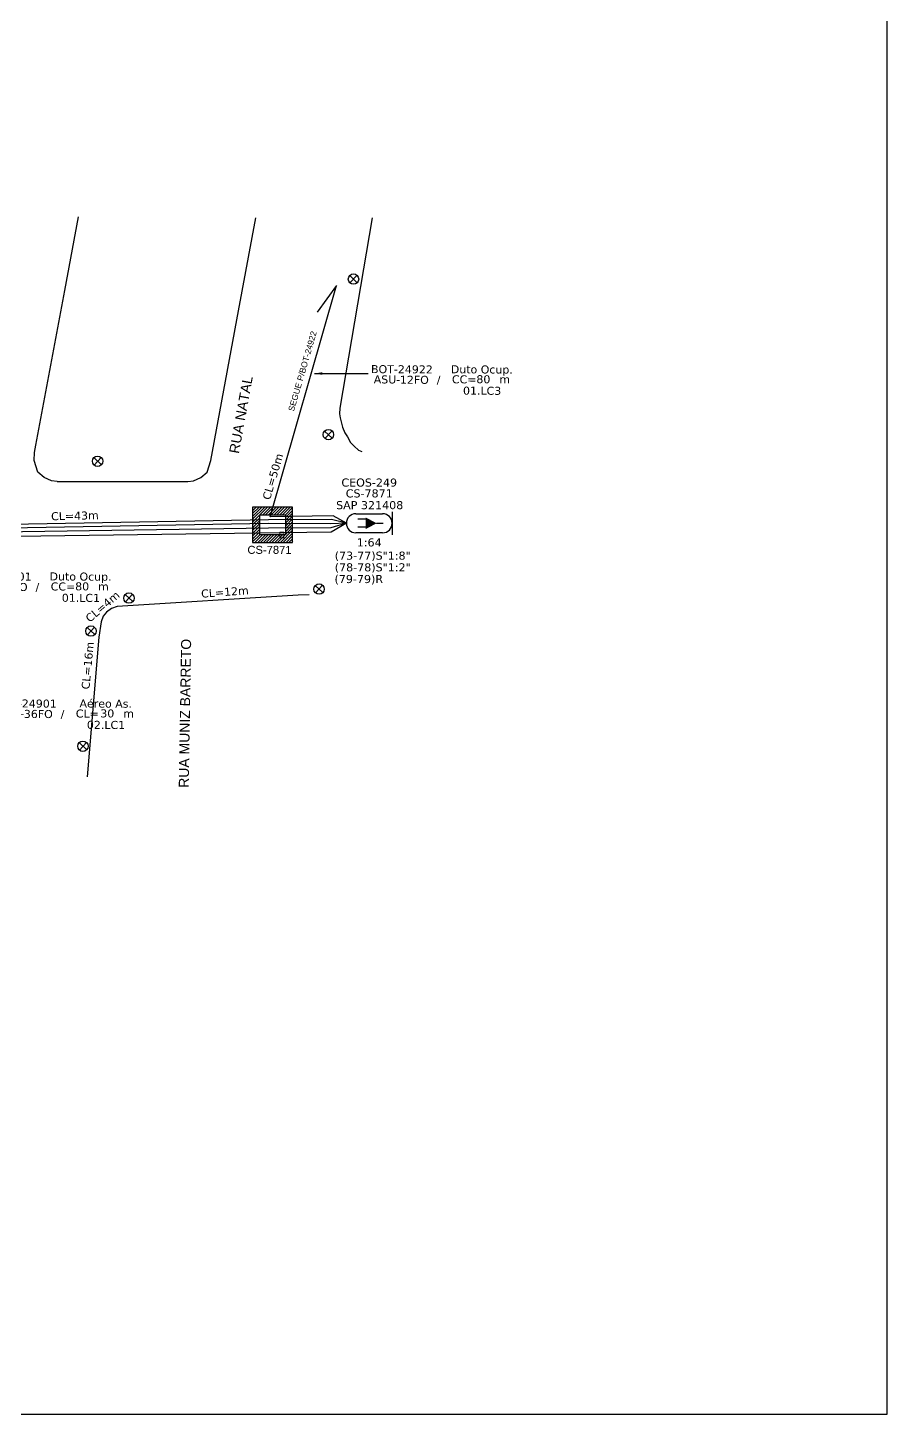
# Model space of a CAD drawing. Header units: metres. Extents: x -1286 to -445, y -500 to 94.
# Drawn here: x -659.8 to -445.1, y -499.8 to -153.3 of the extents above; entities that cross this region are included whole.
import ezdxf
from ezdxf.enums import TextEntityAlignment as Align

# ---------------------------------------------------------------- set-up
doc = ezdxf.new("R2010")
doc.units = ezdxf.units.M
for name, color, linetype in [('10.1-Caixas Subterrâneas', 5, 'Continuous'), ('20.4-CEOS', 1, 'Continuous'), ('CAP a instalar', 1, 'Continuous'), ('Comprimeto de lance', 255, 'Continuous'), ('label_cabos', 7, 'Continuous'), ('QUADRA', 7, 'Continuous')]:
    doc.layers.add(name, color=color, linetype=linetype)
doc.layers.add('Segmento Logradouro Texto', color=238, linetype='Continuous', lineweight=0)
doc.styles.add('ARIAL', font='arial.ttf')
doc.styles.add('DIGICADE', font='arial.ttf')
doc.styles.add('siredit', font='verdana.ttf')
doc.linetypes.add('FENCELINE1', pattern='A,0.25,-0.1,[133,ltypeshp.shx,S=0.1,R=0,X=-0.1,Y=0],-0.1,1', length=1.45)
doc.dimstyles.new('CC', dxfattribs={"dimtxt": 0.8, "dimasz": 2, "dimexe": 0.18, "dimexo": 0.0625, "dimgap": 0.09, "dimtad": 0, "dimdec": 0, "dimrnd": 1, "dimzin": 0, "dimdsep": 46, "dimtxsty": 'siredit', "dimblk": 'NONE', "dimcen": 0, "dimse1": 1, "dimse2": 1, "dimsd1": 1, "dimsd2": 1, "dimclrt": 7, "dimadec": 0, "dimazin": 0, "dimtfac": 1, "dimtdec": 0, "dimtofl": 0, "dimtmove": 0, "dimatfit": 3, "dimfxl": 0, "dimtolj": 1, "dimtzin": 0, "dimarcsym": 0})

# ---------------------------------------------------------------- blocks, each defined once
blk = doc.blocks.new('*X70')
at = {"color": 0, "linetype": 'Continuous'}
for p, q in [((-1.25, 0.34099), (-0.49099, 1.1)), ((-1.25, 0.517767), (-0.667767, 1.1)), ((-1.25, 0.694544), (-0.844544, 1.1)), ((-1.25, 0.87132), (-1.02132, 1.1)), ((-1.25, 1.048097), (-1.198097, 1.1)), ((-0.789214, 0.625), (-0.314214, 1.1)), ((-0.612437, 0.625), (-0.137437, 1.1)), ((-0.43566, 0.625), (0.03934, 1.1)), ((-0.258883, 0.625), (0.216117, 1.1)), ((-0.082107, 0.625), (0.392893, 1.1)), ((0.09467, 0.625), (0.56967, 1.1)), ((0.271447, 0.625), (0.746447, 1.1)), ((0.448223, 0.625), (0.923223, 1.1)), ((0.625, 0.625), (1.1, 1.1)), ((0.801777, 0.625), (1.25, 1.073223)), ((0.8035, 0.449947), (1.25, 0.896447)), ((-1.25, 0.164214), (-0.8035, 0.610714)), ((-1.25, -0.012563), (-0.8035, 0.433937)), ((-1.25, -0.18934), (-0.8035, 0.25716)), ((-1.25, -0.366117), (-0.8035, 0.080383)), ((0.8035, 0.27317), (1.25, 0.71967)), ((0.8035, 0.096393), (1.25, 0.542893)), ((0.8035, -0.080383), (1.25, 0.366117)), ((0.8035, -0.25716), (1.25, 0.18934)), ((0.8035, -0.433937), (1.25, 0.012563)), ((-1.25, -0.542893), (-0.8035, -0.096393)), ((-1.25, -0.71967), (-0.8035, -0.27317)), ((-1.25, -0.896447), (-0.8035, -0.449947)), ((-1.25, -1.073223), (-0.801777, -0.625)), ((-1.1, -1.1), (-0.625, -0.625)), ((-0.923223, -1.1), (-0.448223, -0.625)), ((-0.746447, -1.1), (-0.271447, -0.625)), ((-0.56967, -1.1), (-0.09467, -0.625)), ((-0.392893, -1.1), (0.082107, -0.625)), ((-0.216117, -1.1), (0.258883, -0.625)), ((-0.03934, -1.1), (0.43566, -0.625)), ((0.137437, -1.1), (0.612437, -0.625)), ((0.314214, -1.1), (0.789214, -0.625)), ((0.49099, -1.1), (1.25, -0.34099)), ((0.667767, -1.1), (1.25, -0.517767)), ((0.8035, -0.610714), (1.25, -0.164214)), ((0.844544, -1.1), (1.25, -0.694544)), ((1.02132, -1.1), (1.25, -0.87132)), ((1.198097, -1.1), (1.25, -1.048097))]:
    blk.add_line(p, q, dxfattribs=at)
blk = doc.blocks.new('MANHOLE_MQ')
at = {"color": 0, "linetype": 'Continuous'}
for p, q in [((0.00000623, 0.00000569), (-0.00000627, 0.00000569)), ((-0.00000627, 0.00000569), (-0.00000627, -0.00000531)), ((0.00000623, -0.00000531), (0.00000623, 0.00000569)), ((-0.00000404, 0.00000331), (0.00000399, 0.00000331)), ((-0.00000404, -0.00000294), (-0.00000404, 0.00000331)), ((0.00000399, 0.00000331), (0.00000399, -0.00000294)), ((0.00000399, -0.00000294), (-0.00000404, -0.00000294)), ((0.00000399, -0.00000294), (0.00000399, -0.00000294)), ((-0.00000627, -0.00000531), (0.00000623, -0.00000531))]:
    blk.add_line(p, q, dxfattribs=at)
at = {"color": 0, "linetype": 'Continuous', "xscale": 5e-06, "yscale": 5e-06, "zscale": 1e-05}
blk.add_blockref('*X70', (-0.00000002, 0.00000019), dxfattribs=at)
blk = doc.blocks.new('Inst CB AS CFOA-SM-AS-80-TS-36')
at = {"layer": 'label_cabos', "color": 0, "style": 'siredit'}
for tag, flags, p in [('ID_ATIVIDADE', 3, (1.31, 2.67)), ('FATOR', 1, (11.56, 2.55))]:
    blk.add_attdef(tag, text='', height=1, rotation=359.69, dxfattribs=dict(at, flags=flags)).set_placement(p, align=Align.MIDDLE_CENTER)
for tag, p in [('DESTINO_CABO', (3.13, 1.26)), ('TIPO_CABO', (13.11, 1.24)), ('TIPO_CABO', (1.76, 0)), ('CABO', (4.69, -0.05)), ('/', (7.71, -0.05)), ('LANCE', (10.81, 0)), ('UND', (15.96, 0)), ('FID', (13.15, -1.41))]:
    blk.add_attdef(tag, text='', height=1, rotation=359.69, dxfattribs=at).set_placement(p, align=Align.MIDDLE_CENTER)
blk.add_attdef('QTDE', (12.43, -0.47), '', height=1, rotation=359.69, dxfattribs=at)
blk = doc.blocks.new('Inst CB DT OCUP CFOA-SM-ASU-120-S-12')
at = {"layer": 'label_cabos', "color": 0, "style": 'siredit'}
for tag, flags, p in [('ID_ATIVIDADE', 3, (1.31, 2.67)), ('FATOR', 1, (11.56, 2.55))]:
    blk.add_attdef(tag, text='', height=1, rotation=359.69, dxfattribs=dict(at, flags=flags)).set_placement(p, align=Align.MIDDLE_CENTER)
for tag, p in [('DESTINO_CABO', (3.13, 1.26)), ('TIPO_CABO', (13.11, 1.24)), ('TIPO_CABO', (1.26, 0)), ('CABO', (4.69, -0.05)), ('/', (7.71, -0.05)), ('LANCE', (10.91, 0)), ('UND', (15.96, 0)), ('FID', (13.15, -1.41))]:
    blk.add_attdef(tag, text='', height=1, rotation=359.69, dxfattribs=at).set_placement(p, align=Align.MIDDLE_CENTER)
blk.add_attdef('QTDE', (12.43, -0.47), '', height=1, rotation=359.69, dxfattribs=at)
blk = doc.blocks.new('_None')
blk = doc.blocks.new('Inst CB DT OCUP CFOA-SM-AS-80-TS-36')
at = {"layer": 'label_cabos', "color": 0, "style": 'siredit'}
for tag, flags, p in [('ID_ATIVIDADE', 3, (1.31, 2.67)), ('FATOR', 1, (11.56, 2.55))]:
    blk.add_attdef(tag, text='', height=1, rotation=359.69, dxfattribs=dict(at, flags=flags)).set_placement(p, align=Align.MIDDLE_CENTER)
for tag, p in [('DESTINO_CABO', (3.13, 1.26)), ('TIPO_CABO', (13.11, 1.24)), ('TIPO_CABO', (1.76, 0)), ('CABO', (4.69, -0.05)), ('/', (7.71, -0.05)), ('LANCE', (10.91, 0)), ('UND', (15.96, 0)), ('FID', (13.15, -1.41))]:
    blk.add_attdef(tag, text='', height=1, rotation=359.69, dxfattribs=at).set_placement(p, align=Align.MIDDLE_CENTER)
blk.add_attdef('QTDE', (12.43, -0.47), '', height=1, rotation=359.69, dxfattribs=at)

msp = doc.modelspace()

# ---------------------------------------------------------------- linework, layer by layer
at = {"color": 1}
for p, q in [((-579.35, -215.21), (-577.45, -216.99)), ((-577.51, -215.15), (-579.29, -217.05)), ((-585.62, -254.08), (-583.71, -255.86)), ((-583.77, -254.02), (-585.56, -255.93)), ((-643.27, -260.72), (-641.37, -262.5)), ((-641.43, -260.66), (-643.21, -262.56)), ((-587.96, -292.66), (-586.06, -294.45)), ((-586.12, -292.6), (-587.9, -294.51)), ((-635.44, -294.93), (-633.54, -296.71)), ((-633.6, -294.87), (-635.38, -296.77)), ((-644.93, -303.16), (-643.03, -304.94)), ((-643.09, -303.1), (-644.87, -305)), ((-646.95, -331.95), (-645.05, -333.73)), ((-645.11, -331.89), (-646.89, -333.79))]:
    msp.add_line(p, q, dxfattribs=at)
msp.add_lwpolyline([(-1286.07, -499.81), (-445.07, -499.81), (-445.07, 94.19), (-1286.07, 94.19)], close=True)
for centre in [(-578.4, -216.1), (-584.67, -254.97), (-642.32, -261.61), (-634.49, -295.82), (-587.01, -293.56), (-643.98, -304.05), (-646, -332.84)]:
    msp.add_circle(centre, 1.3, dxfattribs=at)
at = {"layer": '20.4-CEOS', "color": 5}
for p, q in [((-577.81, -274.74), (-571.12, -274.74)), ((-571.12, -279.5), (-577.81, -279.5))]:
    msp.add_line(p, q, dxfattribs=at)
for points in [[(-575.26, -276.08), (-577.29, -276.08)], [(-572.62, -277.12), (-571.01, -277.12)], [(-568.74, -274.25), (-568.74, -279.99)], [(-575.26, -278.07), (-577.29, -278.07)]]:
    msp.add_lwpolyline(points, dxfattribs=at)
msp.add_lwpolyline([(-572.62, -277.12, 0, 2.94, 0), (-575.38, -277.12, 2.94, 2.94, 0)], format="xyseb", dxfattribs=at)
for centre, start, end in [((-577.81, -277.12), 90, 270), ((-571.12, -277.12), 270, 90)]:
    msp.add_arc(centre, 2.38, start, end, dxfattribs=at)
at = {"layer": 'CAP a instalar', "color": 7, "linetype": 'FENCELINE1', "ltscale": 8}
for points in [[(-580.19, -277.12), (-583.47, -275.25), (-599.26, -275.51), (-582.61, -217.7), (-587.44, -224.39)], [(-580.19, -277.12), (-583.89, -276.14), (-599.61, -276.29), (-705.72, -278.2), (-690.75, -272.67)], [(-580.19, -277.12), (-584.03, -277.28), (-599.63, -277.14), (-706.24, -279.11), (-909.93, -285.89), (-903.26, -283.93)], [(-580.19, -277.13), (-583.98, -279.34), (-704.95, -280.98), (-685.22, -294.55)]]:
    msp.add_lwpolyline(points, dxfattribs=at)
at = {"layer": 'CAP a instalar', "color": 5, "linetype": 'FENCELINE1', "ltscale": 8}
msp.add_lwpolyline([(-580.19, -277.12), (-584.03, -278.27), (-599.62, -278.33), (-705.85, -279.96), (-705.86, -281.68), (-688.08, -293.96)], dxfattribs=at)
at = {"layer": 'QUADRA', "color": 4}
for points in [[(-657.74, -257.6), (-650.49, -218.93), (-647.08, -200.5)], [(-614.05, -261.44), (-607.13, -224.02), (-602.83, -200.76)], [(-573.73, -200.76), (-581.8, -248.35)], [(-581.8, -248.35), (-581.86, -249.78)], [(-581.86, -249.78), (-581.74, -250.73), (-581.15, -253.12)], [(-581.15, -253.12), (-580.58, -254.55), (-579.92, -255.5), (-579.12, -256.93), (-578.2, -257.88)], [(-652.45, -266.69), (-653.82, -266.51), (-655.65, -265.64), (-657.23, -264.31), (-658.15, -261.44), (-658.06, -259.44), (-657.74, -257.6)], [(-578.2, -257.88), (-577.18, -258.84), (-576.35, -259.19)], [(-619.76, -266.69), (-618.38, -266.51), (-616.55, -265.64), (-614.98, -264.31), (-614.05, -261.44)], [(-652.45, -266.69), (-619.76, -266.69)], [(-589.5, -295.02), (-592.26, -295.08), (-637.41, -297.94), (-638.84, -298.42), (-640.1, -299.37)], [(-640.96, -300.32), (-641.41, -301.75), (-642, -305.57), (-644.96, -340.47)], [(-640.1, -299.37), (-640.96, -300.32)]]:
    msp.add_lwpolyline(points, dxfattribs=at)
at = {"layer": 'Segmento Logradouro Texto'}
msp.add_lwpolyline([(-596.79, -280.77), (-596.79, -279.34), (-595.78, -279.34), (-595.78, -280.77)], close=True, dxfattribs=at)

# ---------------------------------------------------------------- block references
at = {"layer": '10.1-Caixas Subterrâneas', "color": 30, "xscale": 799468.8857778955, "yscale": 799468.8857778955, "zscale": 799468.8857778955, "rotation": 180.0000000000631}
msp.add_blockref('MANHOLE_MQ', (-598.63, -277.34), dxfattribs=at)
at = {"layer": 'label_cabos', "color": 0, "lineweight": 0}
ref = msp.add_blockref('Inst CB DT OCUP CFOA-SM-ASU-120-S-12', (-572.57, -241.16), dxfattribs=dict(at, xscale=2, yscale=2, zscale=2))
ref.add_attrib('DESTINO_CABO', 'BOT-24922', dxfattribs={"color": 0, "height": 2, "rotation": 359.69, "style": 'siredit'}).set_placement((-566.31, -238.63), align=Align.MIDDLE_CENTER)
ref.add_attrib('CABO', '12FO', dxfattribs={"color": 0, "height": 2, "rotation": 359.69, "style": 'siredit'}).set_placement((-563.2, -241.26), align=Align.MIDDLE_CENTER)
ref.add_attrib('TIPO_CABO', 'Duto Ocup.', dxfattribs={"color": 0, "height": 2, "rotation": 359.69, "style": 'siredit'}).set_placement((-546.35, -238.67), align=Align.MIDDLE_CENTER)
ref.add_attrib('/', '/', dxfattribs={"color": 0, "height": 2, "rotation": 359.69, "style": 'siredit'}).set_placement((-557.14, -241.26), align=Align.MIDDLE_CENTER)
ref.add_attrib('TIPO_CABO', 'ASU-', dxfattribs={"color": 0, "height": 2, "rotation": 359.69, "style": 'siredit'}).set_placement((-570.04, -241.17), align=Align.MIDDLE_CENTER)
ref.add_attrib('FID', '01.LC3', dxfattribs={"color": 0, "height": 2, "rotation": 359.69, "style": 'siredit'}).set_placement((-546.27, -243.99), align=Align.MIDDLE_CENTER)
ref.add_attrib('LANCE', 'CC=', dxfattribs={"color": 0, "height": 2, "rotation": 359.69, "style": 'siredit'}).set_placement((-550.75, -241.15), align=Align.MIDDLE_CENTER)
ref.add_attrib('QTDE', '80', (-547.71, -242.11), dxfattribs={"color": 0, "height": 2, "rotation": 359.69, "style": 'siredit'})
ref.add_attrib('UND', 'm', dxfattribs={"color": 0, "height": 2, "rotation": 359.69, "style": 'siredit'}).set_placement((-540.64, -241.15), align=Align.MIDDLE_CENTER)
ref = msp.add_blockref('Inst CB DT OCUP CFOA-SM-AS-80-TS-36', (-672.79, -292.93), dxfattribs=dict(at, xscale=2, yscale=2, zscale=2))
ref.add_attrib('DESTINO_CABO', 'BOT-24901', dxfattribs={"color": 0, "height": 2, "rotation": 359.69, "style": 'siredit'}).set_placement((-666.53, -290.4), align=Align.MIDDLE_CENTER)
ref.add_attrib('CABO', '36FO', dxfattribs={"color": 0, "height": 2, "rotation": 359.69, "style": 'siredit'}).set_placement((-663.42, -293.03), align=Align.MIDDLE_CENTER)
ref.add_attrib('TIPO_CABO', 'Duto Ocup.', dxfattribs={"color": 0, "height": 2, "rotation": 359.69, "style": 'siredit'}).set_placement((-646.58, -290.44), align=Align.MIDDLE_CENTER)
ref.add_attrib('/', '/', dxfattribs={"color": 0, "height": 2, "rotation": 359.69, "style": 'siredit'}).set_placement((-657.37, -293.03), align=Align.MIDDLE_CENTER)
ref.add_attrib('TIPO_CABO', 'AS-', dxfattribs={"color": 0, "height": 2, "rotation": 359.69, "style": 'siredit'}).set_placement((-669.27, -292.94), align=Align.MIDDLE_CENTER)
ref.add_attrib('FID', '01.LC1', dxfattribs={"color": 0, "height": 2, "rotation": 359.69, "style": 'siredit'}).set_placement((-646.5, -295.76), align=Align.MIDDLE_CENTER)
ref.add_attrib('LANCE', 'CC=', dxfattribs={"color": 0, "height": 2, "rotation": 359.69, "style": 'siredit'}).set_placement((-650.98, -292.92), align=Align.MIDDLE_CENTER)
ref.add_attrib('QTDE', '80', (-647.94, -293.88), dxfattribs={"color": 0, "height": 2, "rotation": 359.69, "style": 'siredit'})
ref.add_attrib('UND', 'm', dxfattribs={"color": 0, "height": 2, "rotation": 359.69, "style": 'siredit'}).set_placement((-640.87, -292.92), align=Align.MIDDLE_CENTER)
ref = msp.add_blockref('Inst CB AS CFOA-SM-AS-80-TS-36', (-666.51, -324.68), dxfattribs=dict(at, xscale=2, yscale=2, zscale=2))
ref.add_attrib('DESTINO_CABO', 'BOT-24901', dxfattribs={"color": 0, "height": 2, "rotation": 359.69, "style": 'siredit'}).set_placement((-660.25, -322.16), align=Align.MIDDLE_CENTER)
ref.add_attrib('TIPO_CABO', 'Aéreo As.', dxfattribs={"color": 0, "height": 2, "rotation": 359.69, "style": 'siredit'}).set_placement((-640.3, -322.19), align=Align.MIDDLE_CENTER)
ref.add_attrib('CABO', '36FO', dxfattribs={"color": 0, "height": 2, "rotation": 359.69, "style": 'siredit'}).set_placement((-657.14, -324.78), align=Align.MIDDLE_CENTER)
ref.add_attrib('/', '/', dxfattribs={"color": 0, "height": 2, "rotation": 359.69, "style": 'siredit'}).set_placement((-651.09, -324.78), align=Align.MIDDLE_CENTER)
ref.add_attrib('TIPO_CABO', 'AS-', dxfattribs={"color": 0, "height": 2, "rotation": 359.69, "style": 'siredit'}).set_placement((-662.99, -324.69), align=Align.MIDDLE_CENTER)
ref.add_attrib('FID', '02.LC1', dxfattribs={"color": 0, "height": 2, "rotation": 359.69, "style": 'siredit'}).set_placement((-640.22, -327.51), align=Align.MIDDLE_CENTER)
ref.add_attrib('LANCE', 'CL=', dxfattribs={"color": 0, "height": 2, "rotation": 359.69, "style": 'siredit'}).set_placement((-644.9, -324.68), align=Align.MIDDLE_CENTER)
ref.add_attrib('QTDE', '30', (-641.66, -325.63), dxfattribs={"color": 0, "height": 2, "rotation": 359.69, "style": 'siredit'})
ref.add_attrib('UND', 'm', dxfattribs={"color": 0, "height": 2, "rotation": 359.69, "style": 'siredit'}).set_placement((-634.59, -324.68), align=Align.MIDDLE_CENTER)

# ---------------------------------------------------------------- texts
at = {"insert": (-591.14, -239.12), "char_height": 1.5, "width": 28.7368, "attachment_point": 5, "rotation": 73.9262, "style": 'ARIAL'}
msp.add_mtext('SEGUE P/BOT-24922', dxfattribs=at)
at = {"layer": '10.1-Caixas Subterrâneas', "color": 30, "style": 'ARIAL'}
msp.add_text('CS-7871', height=2, dxfattribs=at).set_placement((-604.9, -284.76))
at = {"layer": '20.4-CEOS', "color": 5, "style": 'siredit'}
for s, p in [('CEOS-249', (-574.47, -265.93)), ('CS-7871', (-574.47, -268.64)), ('SAP 321408', (-574.36, -271.58)), ('1:64', (-574.47, -280.89))]:
    msp.add_text(s, height=2.019, dxfattribs=at).set_placement(p, align=Align.TOP_CENTER)
for s, height, p in [('(73-77)S"1:8"', 2.0194, (-583.09, -286.22)), ('(78-78)S"1:2"', 2.0194, (-583.09, -289.14)), ('(79-79)R', 2.019, (-583.15, -292.06))]:
    msp.add_text(s, height=height, dxfattribs=at).set_placement(p)
at = {"layer": 'Comprimeto de lance', "color": 0, "char_height": 2, "width": 355.5636, "attachment_point": 5, "style": 'siredit'}
for s, insert, rotation in [('\\A1;CL=50m', (-598.54, -265.45), 73.5703), ('\\A1;CL=43m', (-648, -275.26), 1.3061), ('\\A1;CL=4m', (-641.08, -297.96), 40.7607), ('\\A1;CL=12m', (-610.53, -294.31), 4.2744), ('\\A1;CL=16m', (-644.79, -312.69), 84.4191)]:
    msp.add_mtext(s, dxfattribs=dict(at, insert=insert, rotation=rotation))
at = {"layer": 'Segmento Logradouro Texto', "color": 5, "linetype": 'Continuous', "char_height": 2.5, "attachment_point": 1, "style": 'DIGICADE'}
for s, insert, width, rotation in [('\\o\\l\\fArial|b0|i0|c0|p34;\\T1.0000000000;\\W1.0000000000;RUA NATAL', (-609.5, -259.4), 20.2967, 79.7151), ('\\fArial|b0|i0|c0|p34;\\W1.0000000000;\\T1.0000000000;\\o\\lRUA MUNIZ BARRETO', (-622.06, -343.22), 37.9502, 89.0655)]:
    msp.add_mtext(s, dxfattribs=dict(at, insert=insert, width=width, rotation=rotation))

# ---------------------------------------------------------------- leaders
at = {"layer": 'label_cabos'}
msp.add_leader([(-588.16, -239.7), (-574.71, -239.69)], dimstyle='CC', override={"dimgap": 0.09, "dimtad": 0}, dxfattribs=at)

doc.saveas('drawing.dxf')
